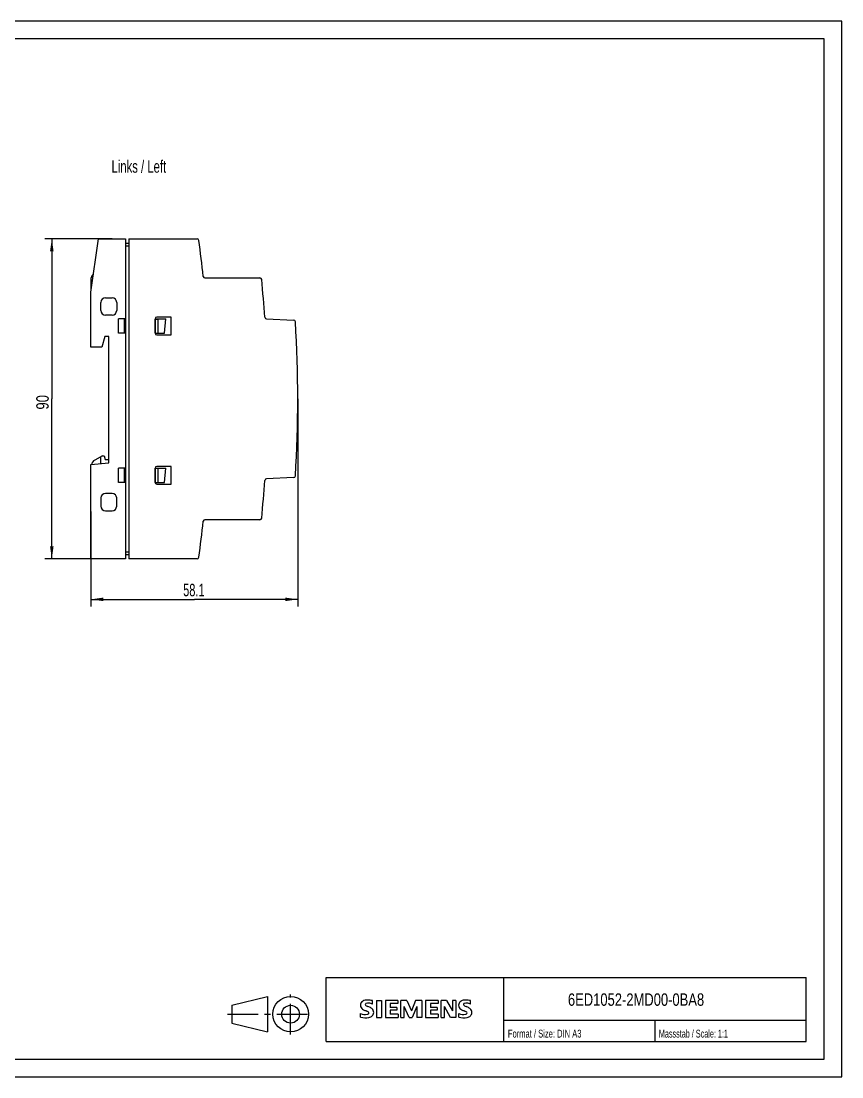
# Model space of a CAD drawing. Extents: x 0 to 420, y 0 to 297.
# Drawn here: x 189.2 to 420, y 0 to 297 of the extents above; entities that cross this region are included whole.
import ezdxf

# ---------------------------------------------------------------- set-up
doc = ezdxf.new("R2010")
doc.units = 0
doc.header["$LTSCALE"] = 23.1
doc.linetypes.add('CENTER', pattern=[0.6, 0.375, -0.075, 0.075, -0.075])
for name, color, linetype in [('11000_LEFT', 7, 'CONTINUOUS'), ('11100_DIM_LEFT', 7, 'CONTINUOUS'), ('11300_LEFT_GERMAN_ENGLISH', 7, 'CONTINUOUS'), ('90000_FRAME', 7, 'CONTINUOUS'), ('91000_TIP', 7, 'CONTINUOUS')]:
    doc.layers.add(name, color=color, linetype=linetype)
doc.styles.get("Standard").update_dxf_attribs({"font": 'txt', "width": 0.8})
doc.dimstyles.new('DIMSTYLE_1', dxfattribs={"dimtxt": 3.5, "dimasz": 3.5, "dimexe": 0.18, "dimexo": 0.0625, "dimgap": 0.09, "dimtad": 1, "dimtxsty": 'STANDARD', "dimcen": 0.09, "dimazin": 3, "dimtp": 0.05, "dimtm": 0.05, "dimtfac": 1, "dimtofl": 0, "dimtmove": 0, "dimatfit": 3, "dimtolj": 1})
doc.dimstyles.new('DIMSTYLE_2', dxfattribs={"dimtxt": 3.5, "dimasz": 3.5, "dimexe": 0.18, "dimexo": 0.0625, "dimgap": 0.09, "dimtad": 1, "dimdec": 1, "dimtxsty": 'STANDARD', "dimcen": 0.09, "dimazin": 3, "dimtp": 0.1, "dimtm": 0.1, "dimtfac": 1, "dimtdec": 1, "dimtofl": 0, "dimtmove": 0, "dimatfit": 3, "dimtolj": 1})

# ---------------------------------------------------------------- blocks, each defined once
blk = doc.blocks.new('*D1')
at = {"layer": '11100_DIM_LEFT', "linetype": 'CONTINUOUS'}
for p, q in [((214.79, 235.74), (195.87, 235.74)), ((197.87, 235.74), (197.87, 190.74)), ((197.87, 145.74), (197.87, 190.74)), ((213.73, 145.74), (195.87, 145.74))]:
    blk.add_line(p, q, dxfattribs=at)
for points in [[(198.37, 232.24), (197.87, 235.74), (197.37, 232.24)], [(197.37, 149.24), (197.87, 145.74), (198.37, 149.24)]]:
    blk.add_solid(points, dxfattribs=at)
at = {"layer": '11100_DIM_LEFT', "linetype": 'CONTINUOUS', "width": 0.785714}
blk.add_text('90', height=3.5, rotation=90, dxfattribs=at).set_placement((196.99, 187.72))
blk = doc.blocks.new('*D2')
at = {"layer": '11100_DIM_LEFT', "linetype": 'CONTINUOUS'}
for p, q in [((267.01, 190.74), (267.01, 132.33)), ((208.88, 159.02), (208.88, 132.33)), ((208.88, 134.33), (237.94, 134.33)), ((267.01, 134.33), (237.94, 134.33))]:
    blk.add_line(p, q, dxfattribs=at)
for points in [[(212.38, 134.83), (208.88, 134.33), (212.38, 133.83)], [(263.51, 133.83), (267.01, 134.33), (263.51, 134.83)]]:
    blk.add_solid(points, dxfattribs=at)
at = {"layer": '11100_DIM_LEFT', "linetype": 'CONTINUOUS', "width": 0.660714}
blk.add_text('58.1', height=3.5, dxfattribs=at).set_placement((234.8, 135.21))

msp = doc.modelspace()

# ---------------------------------------------------------------- linework, layer by layer
at = {"layer": '11000_LEFT', "color": 7, "linetype": 'CONTINUOUS'}
for p, q in [((208.883, 220.74), (210.991, 235.74)), ((210.991, 235.74), (218.583, 235.74)), ((218.583, 235.74), (218.583, 145.74)), ((219.483, 235.74), (219.483, 145.74)), ((219.483, 235.74), (238.705, 235.74)), ((218.583, 234.54), (219.483, 234.54)), ((218.583, 233.74), (219.483, 233.74)), ((208.933, 221.096), (208.933, 224.74)), ((240.933, 224.74), (256.378, 224.74)), ((208.883, 205.24), (208.883, 220.74)), ((211.658, 215.59), (211.658, 217.89)), ((212.958, 219.19), (214.808, 219.19)), ((216.108, 217.89), (216.108, 215.59)), ((214.808, 214.29), (212.958, 214.29)), ((216.583, 209.24), (216.583, 213.24)), ((218.583, 213.24), (216.583, 213.24)), ((218.194, 213.24), (218.194, 209.24)), ((226.883, 213.24), (226.883, 209.24)), ((226.932, 209.198), (226.933, 213.194)), ((226.933, 213.238), (226.933, 213.194)), ((226.933, 213.238), (229.887, 213.236)), ((226.933, 213.194), (227.733, 213.194)), ((231.383, 213.74), (227.383, 213.74)), ((227.732, 209.197), (227.733, 213.194)), ((227.733, 213.194), (229.887, 213.236)), ((229.51, 209.233), (229.887, 213.236)), ((231.383, 208.74), (231.383, 213.74)), ((258.231, 213.221), (265.858, 212.888)), ((212.804, 208.24), (211.944, 205.24)), ((213.886, 208.24), (212.804, 208.24)), ((213.886, 172.741), (213.886, 208.24)), ((218.583, 209.24), (216.583, 209.24)), ((226.932, 209.198), (227.732, 209.197)), ((227.383, 208.74), (231.383, 208.74)), ((227.732, 209.197), (229.51, 209.233)), ((211.944, 205.24), (208.883, 205.24)), ((208.883, 172.303), (213.886, 172.741)), ((208.883, 145.74), (208.883, 172.303)), ((212.091, 174.74), (209.933, 173.495)), ((211.636, 172.544), (211.636, 174.478)), ((212.091, 174.74), (212.591, 174.74)), ((212.591, 174.74), (212.886, 173.64)), ((212.886, 173.64), (213.886, 173.64)), ((216.583, 167.24), (216.583, 171.24)), ((218.583, 171.24), (216.583, 171.24)), ((218.194, 171.24), (218.194, 167.24)), ((226.883, 171.24), (226.883, 167.24)), ((226.932, 167.198), (226.933, 171.194)), ((226.933, 171.238), (226.933, 171.194)), ((226.933, 171.238), (229.887, 171.236)), ((226.933, 171.194), (227.733, 171.194)), ((231.383, 171.74), (227.383, 171.74)), ((227.732, 167.197), (227.733, 171.194)), ((227.733, 171.194), (229.887, 171.236)), ((229.51, 167.233), (229.887, 171.236)), ((231.383, 166.74), (231.383, 171.74)), ((218.583, 167.24), (216.583, 167.24)), ((226.932, 167.198), (227.732, 167.197)), ((227.383, 166.74), (231.383, 166.74)), ((227.732, 167.197), (229.51, 167.233)), ((265.858, 168.593), (258.231, 168.26)), ((214.808, 164.155), (212.958, 164.155)), ((211.658, 162.855), (211.658, 160.555)), ((216.108, 160.555), (216.108, 162.855)), ((212.958, 159.255), (214.808, 159.255)), ((256.378, 156.74), (240.933, 156.74)), ((218.583, 145.74), (208.883, 145.74)), ((218.583, 147.74), (219.483, 147.74)), ((218.583, 146.94), (219.483, 146.94)), ((238.705, 145.74), (219.483, 145.74))]:
    msp.add_line(p, q, dxfattribs=at)
for centre, radius, start, end in [((238.705, 235.24), 0.5, 7.85767, 90), ((-83.739, 190.74), 326, 6.06555, 7.85767), ((209.933, 224.74), 1, 110.88846, 180), ((240.933, 225.24), 0.5, 186.06555, 270), ((256.378, 224.24), 0.5, 5.62545, 90), ((-83.726, 190.74), 342.25, 3.84433, 5.62545), ((212.958, 217.89), 1.3, 90, 180), ((214.808, 217.89), 1.3, 0, 90), ((212.958, 215.59), 1.3, 180, 270), ((214.808, 215.59), 1.3, 270, 360), ((227.383, 213.24), 0.5, 90, 180), ((258.252, 213.72), 0.5, 183.84433, 267.5), ((265.836, 212.388), 0.5, 3.54354, 87.5), ((-83.744, 190.74), 350.75, 356.45646, 3.54354), ((227.383, 209.24), 0.5, 180, 270), ((210.933, 171.762), 2, 120, 163.98843), ((227.383, 171.24), 0.5, 90, 180), ((227.383, 167.24), 0.5, 180, 270), ((-83.726, 190.74), 342.25, 354.37456, 356.15567), ((258.252, 167.76), 0.5, 92.5, 176.15567), ((265.836, 169.092), 0.5, 272.5, 356.45646), ((212.958, 162.855), 1.3, 90, 180), ((214.808, 162.855), 1.3, 0, 90), ((212.958, 160.555), 1.3, 180, 270), ((214.808, 160.555), 1.3, 270, 360), ((-83.739, 190.74), 326, 352.14233, 353.93445), ((240.933, 156.24), 0.5, 90, 173.93445), ((256.378, 157.24), 0.5, 270, 354.37456), ((238.705, 146.24), 0.5, 270, 352.14233)]:
    msp.add_arc(centre, radius, start, end, dxfattribs=at)
at = {"layer": '90000_FRAME', "color": 7, "linetype": 'CONTINUOUS'}
for p, q in [((420, 297), (0, 297)), ((420, 0), (420, 297)), ((415, 292), (5, 292)), ((415, 5), (415, 292)), ((275, 28), (410, 28)), ((275, 10), (275, 28)), ((325, 10), (325, 28)), ((410, 10), (410, 28)), ((284.895, 20.916), (285.169, 21.19)), ((288.03, 20.499), (288.03, 21.449)), ((289.124, 21.497), (290.55, 21.497)), ((289.124, 21.497), (289.124, 16.744)), ((290.55, 21.497), (290.55, 16.744)), ((295.16, 21.497), (291.643, 21.497)), ((291.643, 21.497), (291.643, 16.744)), ((295.16, 21.497), (295.16, 20.618)), ((297.727, 21.497), (296.016, 21.497)), ((296.016, 16.744), (296.016, 21.497)), ((297.727, 21.497), (298.963, 18.597)), ((300.151, 21.497), (298.963, 18.597)), ((301.862, 21.497), (300.151, 21.497)), ((301.862, 21.497), (301.862, 16.744)), ((306.473, 21.497), (302.956, 21.497)), ((302.956, 21.497), (302.956, 16.744)), ((306.473, 21.497), (306.473, 20.618)), ((308.85, 21.497), (307.305, 21.497)), ((307.305, 16.744), (307.305, 21.497)), ((308.85, 21.497), (310.537, 18.55)), ((311.488, 21.497), (310.537, 21.497)), ((310.537, 21.497), (310.537, 18.55)), ((311.488, 21.497), (311.488, 16.744)), ((315.623, 20.499), (315.623, 21.449)), ((295.16, 20.618), (293.021, 20.618)), ((293.021, 20.618), (293.021, 19.548)), ((294.875, 19.548), (293.021, 19.548)), ((294.875, 18.764), (293.021, 18.764)), ((293.021, 18.764), (293.021, 17.647)), ((294.875, 19.548), (294.875, 18.764)), ((298.297, 16.696), (296.966, 19.786)), ((296.966, 16.744), (296.966, 19.786)), ((300.484, 19.833), (299.153, 16.696)), ((300.484, 19.833), (300.484, 16.744)), ((306.473, 20.618), (304.334, 20.618)), ((304.334, 20.618), (304.334, 19.548)), ((306.188, 19.548), (304.334, 19.548)), ((306.188, 18.764), (304.334, 18.764)), ((304.334, 18.764), (304.334, 17.647)), ((306.188, 19.548), (306.188, 18.764)), ((309.967, 16.744), (308.255, 19.786)), ((308.255, 16.744), (308.255, 19.786)), ((284.703, 16.839), (284.703, 17.789)), ((289.124, 16.744), (290.55, 16.744)), ((291.643, 16.744), (295.208, 16.744)), ((295.208, 17.647), (293.021, 17.647)), ((295.208, 17.647), (295.208, 16.744)), ((296.016, 16.744), (296.966, 16.744)), ((298.297, 16.696), (299.153, 16.696)), ((301.862, 16.744), (300.484, 16.744)), ((302.956, 16.744), (306.52, 16.744)), ((306.52, 17.647), (304.334, 17.647)), ((306.52, 17.647), (306.52, 16.744)), ((307.305, 16.744), (308.255, 16.744)), ((311.488, 16.744), (309.967, 16.744)), ((312.296, 16.839), (312.296, 17.789)), ((325, 16), (410, 16)), ((367.5, 10), (367.5, 16)), ((275, 10), (410, 10)), ((5, 5), (415, 5)), ((0, 0), (420, 0))]:
    msp.add_line(p, q, dxfattribs=at)
for centre, radius, start, end in [((285.795, 20.25), 1.12, 142.81392, 167.1523), ((286.14, 19.943), 1.581, 121.2141, 141.52548), ((286.52, 19.254), 2.367, 86.2218, 120.42726), ((286.251, 12.558), 9.068, 78.68271, 87.31476), ((313.387, 20.25), 1.12, 142.81392, 167.1523), ((313.733, 19.943), 1.581, 121.2141, 141.52548), ((314.112, 19.254), 2.367, 86.2218, 120.42726), ((313.844, 12.558), 9.068, 78.68271, 87.31476), ((285.963, 20.142), 1.309, 164.19749, 195.80251), ((285.9, 20.102), 1.239, 194.79522, 225.71766), ((286.504, 20.808), 2.166, 227.31193, 242.70403), ((290.359, 28.342), 10.629, 242.86201, 247.1042), ((286.307, 20.368), 0.303, 154.44004, 221.82017), ((286.386, 20.289), 0.41, 102.82878, 149.22596), ((286.717, 20.754), 0.866, 222.77604, 239.03624), ((279.564, 2.549), 17.332, 65.34147, 67.39978), ((287.619, 22.35), 2.699, 240.0482, 251.37797), ((286.803, 18.546), 2.202, 84.04001, 103.34277), ((284.21, 13.424), 6.859, 59.90203, 68.20365), ((286.692, 17.976), 0.34, 305.50322, 72.46529), ((286.463, 16.129), 4.642, 70.26259, 82.95242), ((286.886, 18.062), 1.505, 25.95629, 59.48348), ((286.958, 18.14), 1.406, 335.3868, 24.39151), ((313.555, 20.142), 1.309, 164.19749, 195.80251), ((313.493, 20.102), 1.239, 194.79522, 225.71766), ((314.097, 20.808), 2.166, 227.31193, 242.70403), ((317.952, 28.342), 10.629, 242.86201, 247.1042), ((313.9, 20.368), 0.303, 154.44004, 221.82017), ((313.979, 20.289), 0.41, 102.82878, 149.22596), ((314.31, 20.754), 0.866, 222.77604, 239.03624), ((307.156, 2.549), 17.332, 65.34147, 67.39978), ((315.212, 22.35), 2.699, 240.0482, 251.37797), ((314.396, 18.546), 2.202, 84.04001, 103.34277), ((311.803, 13.424), 6.859, 59.90203, 68.20365), ((314.285, 17.976), 0.34, 305.50322, 72.46529), ((314.055, 16.129), 4.642, 70.26259, 82.95242), ((314.479, 18.062), 1.505, 25.95629, 59.48348), ((314.551, 18.14), 1.406, 335.3868, 24.39151), ((285.948, 20.801), 3.259, 247.53002, 280.75795), ((286.126, 21.378), 4.757, 252.59392, 280.98166), ((286.408, 18.701), 1.112, 277.71, 295.68849), ((286.581, 18.76), 2.101, 282.40584, 311.86444), ((286.954, 18.193), 1.433, 315.89046, 333.52293), ((313.541, 20.801), 3.259, 247.53002, 280.75795), ((313.719, 21.378), 4.757, 252.59392, 280.98166), ((314, 18.701), 1.112, 277.71, 295.68849), ((314.174, 18.76), 2.101, 282.40584, 311.86444), ((314.546, 18.193), 1.433, 315.89046, 333.52293)]:
    msp.add_arc(centre, radius, start, end, dxfattribs=at)
at = {"layer": '91000_TIP', "color": 7, "linetype": 'CONTINUOUS'}
for p, q in [((248.508, 20.129), (258.508, 22.629)), ((258.508, 22.629), (258.508, 12.629)), ((248.508, 20.129), (248.508, 15.129)), ((248.508, 15.129), (258.508, 12.629))]:
    msp.add_line(p, q, dxfattribs=at)
at = {"layer": '91000_TIP', "color": 7, "linetype": 'CENTER'}
for p, q in [((265.008, 11.907), (265.008, 23.191)), ((247.229, 17.629), (270.831, 17.629))]:
    msp.add_line(p, q, dxfattribs=at)
at = {"layer": '91000_TIP', "color": 7, "linetype": 'CONTINUOUS'}
for radius in [5, 2.5]:
    msp.add_circle((265.008, 17.629), radius, dxfattribs=at)

# ---------------------------------------------------------------- texts
at = {"layer": '11300_LEFT_GERMAN_ENGLISH', "color": 7, "linetype": 'CONTINUOUS', "width": 0.678571}
msp.add_text('Links / Left', height=3.5, dxfattribs=at).set_placement((214.654, 254.352))
at = {"layer": '90000_FRAME', "color": 7, "linetype": 'CONTINUOUS'}
for s, height, width, p in [('6ED1052-2MD00-0BA8', 3.5, 0.779101, (342.974, 19.995)), ('Format / Size: DIN A3', 2.2, 0.723356, (326.092, 11.067)), ('Massstab / Scale: 1:1', 2.2, 0.668934, (368.545, 11.067))]:
    msp.add_text(s, height=height, dxfattribs=dict(at, width=width)).set_placement(p)

# ---------------------------------------------------------------- dimensions: what is measured, and where the dimension line sits
at = {"layer": '11100_DIM_LEFT', "linetype": 'CONTINUOUS'}
dim = msp.add_linear_dim(base=(197.866, 235.74), p1=(213.732, 145.74), p2=(214.787, 235.74), angle=90, text='90', dimstyle='DIMSTYLE_1', dxfattribs=at)
dim.commit()
dim.dimension.update_dxf_attribs({"geometry": '*D1', "text_midpoint": (195.241, 190.471), "dimtype": 160})
dim = msp.add_linear_dim(base=(267.006, 134.332), p1=(208.883, 159.022), p2=(267.006, 190.74), dimstyle='DIMSTYLE_2', dxfattribs=at)
dim.commit()
dim.dimension.update_dxf_attribs({"geometry": '*D2', "text_midpoint": (239.426, 136.957), "dimtype": 160})

doc.saveas('drawing.dxf')
